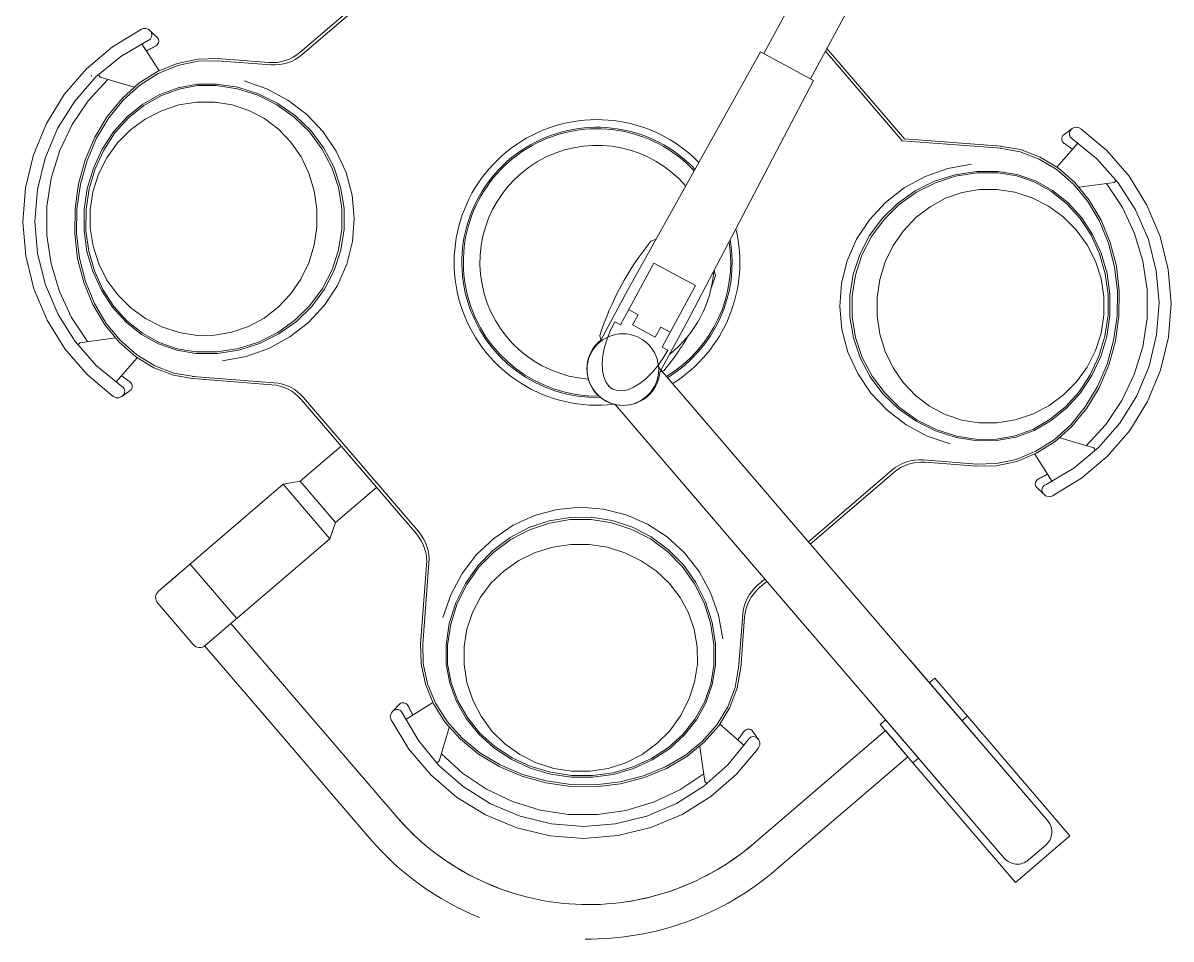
# Model space of a CAD drawing. Header units: millimetres. Extents: x 1448174 to 1599581, y -224422 to -106989.
# Drawn here: x 1488061 to 1488601, y -135346 to -134915 of the extents above; entities that cross this region are included whole.
import ezdxf

# ---------------------------------------------------------------- set-up
doc = ezdxf.new("R2010")
doc.units = ezdxf.units.MM
doc.header["$LTSCALE"] = 600
doc.header["$MEASUREMENT"] = 0
doc.layers.add('furniture', color=30, linetype='Continuous', lineweight=9)

msp = doc.modelspace()

# ---------------------------------------------------------------- linework, layer by layer
at = {"layer": 'furniture'}
for p, q in [((1488409.5625, -134929.5056), (1488544.2444, -134680.3825)), ((1488431.509, -134941.3704), (1488566.191, -134692.2475)), ((1488254.6569, -134874.72), (1488191.5137, -134928.878)), ((1488192.4449, -134929.9637), (1488255.5882, -134875.8058)), ((1488103.1195, -134926.2996), (1488116.7962, -134918.0123)), ((1488124.6675, -134922.4066), (1488120.7555, -134918.5723)), ((1488090.9203, -134936.6378), (1488103.1195, -134926.2996)), ((1488107.1024, -134930.8561), (1488120.1791, -134923.2062)), ((1488125.1, -134937.5555), (1488116.9583, -134924.835)), ((1488121.5785, -134926.9197), (1488121.9891, -134926.7069)), ((1488121.9891, -134926.7069), (1488122.4009, -134926.4962)), ((1488122.4009, -134926.4962), (1488122.8137, -134926.2875)), ((1488122.8137, -134926.2875), (1488123.2275, -134926.0808)), ((1488095.4169, -134940.4969), (1488107.1024, -134930.8561)), ((1488119.1375, -134928.2396), (1488119.5415, -134928.0145)), ((1488119.5415, -134928.0145), (1488119.9467, -134927.7915)), ((1488119.9467, -134927.7915), (1488120.3531, -134927.5705)), ((1488120.3531, -134927.5705), (1488120.7604, -134927.3515)), ((1488120.7604, -134927.3515), (1488121.169, -134927.1345)), ((1488121.169, -134927.1345), (1488121.5785, -134926.9197)), ((1488133.6491, -134934.0956), (1488143.2692, -134932.0578)), ((1488143.2692, -134932.0578), (1488152.9867, -134931.8694)), ((1488176.7998, -134933.693), (1488152.4824, -134931.8308)), ((1488408.0796, -134928.7039), (1488345.6693, -135040.6006)), ((1488408.0796, -134928.7039), (1488432.9919, -134942.1721)), ((1488438.517, -134928.4076), (1488474.6093, -134970.4863)), ((1488475.695, -134969.5551), (1488439.2456, -134927.06)), ((1488080.5033, -134948.7684), (1488090.9203, -134936.6378)), ((1488124.3633, -134937.9326), (1488133.6491, -134934.0956)), ((1488124.7048, -134938.8627), (1488133.8551, -134935.0761)), ((1488133.8551, -134935.0761), (1488143.3343, -134933.0647)), ((1488143.3343, -134933.0647), (1488152.9094, -134932.8779)), ((1488152.4052, -134932.8392), (1488177.731, -134934.7787)), ((1488085.423, -134951.8805), (1488095.4169, -134940.4969)), ((1488091.7801, -134951.6362), (1488100.9274, -134941.6228)), ((1488093.0863, -134939.6332), (1488093.4567, -134940.2118)), ((1488097.4113, -134940.5745), (1488096.6249, -134939.3459)), ((1488097.4113, -134940.5745), (1488113.3227, -134945.3188)), ((1488115.64, -134943.4746), (1488124.3633, -134937.9326)), ((1488116.1088, -134944.3311), (1488124.7048, -134938.8627)), ((1488165.0475, -134942.2981), (1488175.7433, -134946.0079)), ((1488373.5473, -135055.6722), (1488432.9919, -134942.1721)), ((1488107.6944, -134950.5849), (1488115.64, -134943.4746)), ((1488108.279, -134951.3469), (1488116.1088, -134944.3311)), ((1488125.5082, -134948.7156), (1488134.1136, -134945.5471)), ((1488125.8491, -134949.3442), (1488134.3279, -134946.2067)), ((1488134.1136, -134945.5471), (1488143.0417, -134943.8961)), ((1488134.3279, -134946.2067), (1488143.1242, -134944.5703)), ((1488143.0417, -134943.8961), (1488152.0728, -134943.803)), ((1488143.1242, -134944.5703), (1488152.0213, -134944.4753)), ((1488152.0213, -134944.4753), (1488161.9556, -134946.0124)), ((1488152.0728, -134943.803), (1488162.1746, -134945.3612)), ((1488161.9556, -134946.0124), (1488171.5271, -134949.0554)), ((1488162.1746, -134945.3612), (1488171.9082, -134948.4416)), ((1488175.7433, -134946.0079), (1488185.6826, -134951.3396)), ((1488072.1286, -134962.3885), (1488080.5033, -134948.7684)), ((1488077.3778, -134964.7145), (1488085.423, -134951.8805)), ((1488084.204, -134962.8846), (1488091.7801, -134951.6362)), ((1488100.7222, -134959.0884), (1488107.6944, -134950.5849)), ((1488101.408, -134959.7372), (1488108.279, -134951.3469)), ((1488110.0997, -134959.2568), (1488117.4372, -134953.3234)), ((1488117.4372, -134953.3234), (1488125.5082, -134948.7156)), ((1488117.8967, -134953.9055), (1488125.8491, -134949.3442)), ((1488126.1906, -134956.36), (1488134.3546, -134953.6694)), ((1488134.3546, -134953.6694), (1488142.8353, -134952.2962)), ((1488142.8353, -134952.2962), (1488151.4241, -134952.2741)), ((1488151.4241, -134952.2741), (1488159.5264, -134953.5744)), ((1488159.5264, -134953.5744), (1488167.3258, -134956.1944)), ((1488171.5271, -134949.0554), (1488180.5001, -134953.5294)), ((1488171.9082, -134948.4416), (1488181.0338, -134952.9678)), ((1488180.5001, -134953.5294), (1488188.6536, -134959.3241)), ((1488181.0338, -134952.9678), (1488189.3269, -134958.8286)), ((1488185.6826, -134951.3396), (1488194.6019, -134958.1518)), ((1488094.8949, -134968.7759), (1488100.7222, -134959.0884)), ((1488110.6661, -134959.7784), (1488117.8967, -134953.9055)), ((1488118.5444, -134960.3016), (1488126.1906, -134956.36)), ((1488167.3258, -134956.1944), (1488174.6301, -134960.0695)), ((1488189.3269, -134958.8286), (1488196.5831, -134965.8799)), ((1488194.6019, -134958.1518), (1488202.2647, -134966.2641)), ((1488066.0055, -134977.1577), (1488072.1286, -134962.3885)), ((1488078.3638, -134975.1235), (1488084.204, -134962.8846)), ((1488095.6651, -134969.2954), (1488101.408, -134959.7372)), ((1488103.6763, -134966.3702), (1488110.0997, -134959.2568)), ((1488104.3357, -134966.8181), (1488110.6661, -134959.7784)), ((1488111.6043, -134965.3972), (1488118.5444, -134960.3016)), ((1488174.6301, -134960.0695), (1488181.2594, -134965.1043)), ((1488188.6536, -134959.3241), (1488195.7867, -134966.297)), ((1488071.4878, -134978.6689), (1488077.3778, -134964.7145)), ((1488090.356, -134979.4087), (1488094.8949, -134968.7759)), ((1488091.1917, -134979.7862), (1488095.6651, -134969.2954)), ((1488098.325, -134974.4882), (1488103.6763, -134966.3702)), ((1488099.0611, -134974.8515), (1488104.3357, -134966.8181)), ((1488105.5413, -134971.5214), (1488111.6043, -134965.3972)), ((1488181.2594, -134965.1043), (1488187.0507, -134971.1749)), ((1488195.7867, -134966.297), (1488201.7242, -134974.2762)), ((1488196.5831, -134965.8799), (1488202.624, -134973.9477)), ((1488202.2647, -134966.2641), (1488208.4676, -134975.461)), ((1488521.267, -134973.0449), (1488475.695, -134969.5551)), ((1488550.1926, -134967.9659), (1488554.6428, -134964.7723)), ((1488554.5069, -134969.4397), (1488566.2663, -134978.9917)), ((1488558.6413, -134964.8216), (1488570.8965, -134975.0947)), ((1488074.3859, -134988.0877), (1488078.3638, -134975.1235)), ((1488094.1777, -134983.4107), (1488098.325, -134974.4882)), ((1488094.9725, -134983.6805), (1488099.0611, -134974.8515)), ((1488100.5044, -134978.5233), (1488105.5413, -134971.5214)), ((1488187.0507, -134971.1749), (1488191.8611, -134978.1319)), ((1488201.7242, -134974.2762), (1488206.3195, -134983.0653)), ((1488202.624, -134973.9477), (1488207.3005, -134982.8334)), ((1488521.1897, -134974.0535), (1488474.6093, -134970.4863)), ((1488520.6856, -134974.0149), (1488530.1204, -134975.6574)), ((1488520.7627, -134973.0064), (1488530.3381, -134974.6722)), ((1488530.3381, -134974.6722), (1488539.5359, -134978.151)), ((1488547.4585, -134982.8725), (1488557.4421, -134971.5399)), ((1488551.0563, -134971.8167), (1488551.4339, -134972.0839)), ((1488551.4339, -134972.0839), (1488551.8101, -134972.3529)), ((1488551.8101, -134972.3529), (1488552.1849, -134972.624)), ((1488552.1849, -134972.624), (1488552.5584, -134972.8969)), ((1488552.5584, -134972.8969), (1488552.9304, -134973.1716)), ((1488552.9304, -134973.1716), (1488553.3013, -134973.4482)), ((1488553.3013, -134973.4482), (1488553.6705, -134973.7267)), ((1488553.6705, -134973.7267), (1488554.0384, -134974.0069)), ((1488554.0384, -134974.0069), (1488554.4049, -134974.289)), ((1488554.4049, -134974.289), (1488554.77, -134974.5731)), ((1488570.8965, -134975.0947), (1488581.3793, -134987.1698)), ((1488062.2872, -134992.707), (1488066.0055, -134977.1577)), ((1488067.9046, -134993.385), (1488071.4878, -134978.6689)), ((1488087.2172, -134990.725), (1488090.356, -134979.4087)), ((1488088.0978, -134990.9511), (1488091.1917, -134979.7862)), ((1488096.618, -134986.2306), (1488100.5044, -134978.5233)), ((1488191.8611, -134978.1319), (1488195.5723, -134985.8037)), ((1488208.4676, -134975.461), (1488213.0464, -134985.4988)), ((1488530.1204, -134975.6574), (1488539.1832, -134979.0888)), ((1488539.1832, -134979.0888), (1488547.6502, -134984.2244)), ((1488539.5359, -134978.151), (1488548.1292, -134983.3573)), ((1488566.2663, -134978.9917), (1488576.3476, -134990.2993)), ((1488091.3365, -134992.9184), (1488094.1777, -134983.4107)), ((1488092.1704, -134993.0879), (1488094.9725, -134983.6805)), ((1488195.5723, -134985.8037), (1488198.0931, -134994.0016)), ((1488206.3195, -134983.0653), (1488209.4597, -134992.448)), ((1488207.3005, -134982.8334), (1488210.4977, -134992.3186)), ((1488213.0464, -134985.4988), (1488215.8794, -134996.1114)), ((1488485.4834, -134987.271), (1488496.1188, -134983.5149)), ((1488496.1188, -134983.5149), (1488507.2546, -134981.477)), ((1488499.5385, -134986.5041), (1488509.6275, -134984.9419)), ((1488499.8216, -134987.169), (1488509.7449, -134985.6188)), ((1488509.6275, -134984.9419), (1488519.8489, -134984.9399)), ((1488509.7449, -134985.6188), (1488519.7975, -134985.6122)), ((1488519.7975, -134985.6122), (1488528.5762, -134987.0609)), ((1488519.8489, -134984.9399), (1488528.7604, -134986.4071)), ((1488547.6502, -134984.2244), (1488555.3132, -134990.9381)), ((1488548.1292, -134983.3573), (1488555.9068, -134990.1629)), ((1488072.3569, -135001.4952), (1488074.3859, -134988.0877)), ((1488085.556, -135002.4462), (1488087.2172, -134990.725)), ((1488086.4597, -135002.5155), (1488088.0978, -134990.9511)), ((1488093.9775, -134994.4534), (1488096.618, -134986.2306)), ((1488475.6308, -134992.6457), (1488485.4834, -134987.271)), ((1488480.7412, -134994.1177), (1488489.83, -134989.588)), ((1488481.3313, -134994.7101), (1488490.2722, -134990.2244)), ((1488489.83, -134989.588), (1488499.5385, -134986.5041)), ((1488490.2722, -134990.2244), (1488499.8216, -134987.169)), ((1488528.5762, -134987.0609), (1488537.0207, -134990.0176)), ((1488528.7604, -134986.4071), (1488537.3331, -134989.3985)), ((1488537.0207, -134990.0176), (1488544.923, -134994.4096)), ((1488537.3331, -134989.3985), (1488545.3559, -134993.8402)), ((1488555.3132, -134990.9381), (1488561.9834, -134999.0643)), ((1488555.9068, -134990.1629), (1488562.677, -134998.4001)), ((1488574.3645, -134990.0723), (1488557.9163, -134992.3383)), ((1488570.7299, -134990.5731), (1488578.2458, -135001.8626)), ((1488574.3645, -134990.0723), (1488575.329, -134988.9777)), ((1488576.3476, -134990.2993), (1488584.4915, -135003.0719)), ((1488581.3793, -134987.1698), (1488589.8279, -135000.7452)), ((1488061.0665, -135008.6479), (1488062.2872, -134992.707)), ((1488066.7201, -135008.4845), (1488067.9046, -134993.385)), ((1488089.8715, -135002.7767), (1488091.3365, -134992.9184)), ((1488090.7238, -135002.8419), (1488092.1704, -134993.0879)), ((1488092.6479, -135002.9894), (1488093.9775, -134994.4534)), ((1488198.0931, -134994.0016), (1488199.361, -135002.5238)), ((1488209.4597, -134992.448), (1488211.0671, -135002.1931)), ((1488210.4977, -134992.3186), (1488212.1369, -135002.1692)), ((1488215.8794, -134996.1114), (1488216.8916, -135007.0172)), ((1488466.8222, -134999.4965), (1488475.6308, -134992.6457)), ((1488472.4958, -134999.9818), (1488480.7412, -134994.1177)), ((1488473.2195, -135000.5154), (1488481.3313, -134994.7101)), ((1488495.0777, -134997.582), (1488502.8869, -134994.8642)), ((1488502.8869, -134994.8642), (1488510.9942, -134993.4625)), ((1488510.9942, -134993.4625), (1488519.2001, -134993.4111)), ((1488519.2001, -134993.4111), (1488527.6854, -134994.7407)), ((1488527.6854, -134994.7407), (1488535.8582, -134997.3892)), ((1488544.923, -134994.4096), (1488552.0883, -135000.1287)), ((1488545.3559, -134993.8402), (1488552.6309, -134999.6231)), ((1488072.3207, -135015.0555), (1488072.3569, -135001.4952)), ((1488211.0671, -135002.1931), (1488211.1027, -135012.0607)), ((1488212.1369, -135002.1692), (1488212.1774, -135012.143)), ((1488459.2911, -135007.6417), (1488466.8222, -134999.4965)), ((1488465.2971, -135007.0358), (1488472.4958, -134999.9818)), ((1488466.1364, -135007.4974), (1488473.2195, -135000.5154)), ((1488481.1109, -135006.6667), (1488487.759, -135001.5487)), ((1488487.759, -135001.5487), (1488495.0777, -134997.582)), ((1488535.8582, -134997.3892), (1488543.5173, -135001.2915)), ((1488543.5173, -135001.2915), (1488550.474, -135006.3515)), ((1488552.0883, -135000.1287), (1488558.3402, -135007.034)), ((1488552.6309, -134999.6231), (1488558.9794, -135006.6047)), ((1488561.9834, -134999.0643), (1488567.4967, -135008.4029)), ((1488562.677, -134998.4001), (1488568.2731, -135007.8662)), ((1488578.2458, -135001.8626), (1488584.0206, -135014.1332)), ((1488589.8279, -135000.7452), (1488596.0311, -135015.4816)), ((1488085.413, -135014.2837), (1488085.556, -135002.4462)), ((1488086.3178, -135014.1945), (1488086.4597, -135002.5155)), ((1488089.8183, -135012.7434), (1488089.8715, -135002.7767)), ((1488090.6682, -135012.7027), (1488090.7238, -135002.8419)), ((1488092.6622, -135011.6281), (1488092.6479, -135002.9894)), ((1488199.361, -135002.5238), (1488199.3452, -135011.1603)), ((1488216.8916, -135007.0172), (1488216.0561, -135017.927)), ((1488453.2373, -135016.8653), (1488459.2911, -135007.6417)), ((1488459.3219, -135015.1058), (1488465.2971, -135007.0358)), ((1488460.2563, -135015.4843), (1488466.1364, -135007.4974)), ((1488475.2973, -135012.8101), (1488481.1109, -135006.6667)), ((1488550.474, -135006.3515), (1488556.5574, -135012.4444)), ((1488558.3402, -135007.034), (1488563.5249, -135014.9556)), ((1488558.9794, -135006.6047), (1488564.2447, -135014.6133)), ((1488584.4915, -135003.0719), (1488590.4889, -135016.9813)), ((1488062.3737, -135024.5821), (1488061.0665, -135008.6479)), ((1488067.9651, -135023.5792), (1488066.7201, -135008.4845)), ((1488091.1787, -135022.5727), (1488089.8183, -135012.7434)), ((1488092.0052, -135022.427), (1488090.6682, -135012.7027)), ((1488094.0198, -135020.1572), (1488092.6622, -135011.6281)), ((1488199.3452, -135011.1603), (1488198.0458, -135019.6985)), ((1488211.1027, -135012.0607), (1488209.5651, -135021.8078)), ((1488212.1774, -135012.143), (1488210.6187, -135021.9943)), ((1488470.4612, -135019.8273), (1488475.2973, -135012.8101)), ((1488556.5574, -135012.4444), (1488561.6172, -135019.4204)), ((1488567.4967, -135008.4029), (1488571.7172, -135018.7242)), ((1488568.2731, -135007.8662), (1488572.5575, -135018.3281)), ((1488074.2781, -135028.4743), (1488072.3207, -135015.0555)), ((1488086.7922, -135025.9461), (1488085.413, -135014.2837)), ((1488087.6755, -135025.7004), (1488086.3178, -135014.1945)), ((1488216.0561, -135017.927), (1488213.3952, -135028.5513)), ((1488356.482, -135017.7088), (1488359.0017, -135016.7487)), ((1488448.8213, -135026.9227), (1488453.2373, -135016.8653)), ((1488454.7178, -135023.9935), (1488459.3219, -135015.1058)), ((1488455.7241, -135024.2795), (1488460.2563, -135015.4843)), ((1488563.5249, -135014.9556), (1488567.5148, -135023.6983)), ((1488564.2447, -135014.6133), (1488568.2975, -135023.4513)), ((1488572.5575, -135018.3281), (1488575.4244, -135029.528)), ((1488584.0206, -135014.1332), (1488587.9294, -135027.1188)), ((1488590.4889, -135016.9813), (1488594.1854, -135031.6698)), ((1488596.0311, -135015.4816), (1488599.8337, -135031.0111)), ((1488071.6072, -135038.2814), (1488067.9651, -135023.5792)), ((1488093.919, -135032.0228), (1488091.1787, -135022.5727)), ((1488094.7019, -135031.7757), (1488092.0052, -135022.427)), ((1488096.6875, -135028.3664), (1488094.0198, -135020.1572)), ((1488198.0458, -135019.6985), (1488195.4949, -135027.9282)), ((1488209.5651, -135021.8078), (1488206.4924, -135031.1945)), ((1488210.6187, -135021.9943), (1488207.4986, -135031.4806)), ((1488451.5979, -135033.4798), (1488454.7178, -135023.9935)), ((1488466.7217, -135027.5459), (1488470.4612, -135019.8273)), ((1488561.6172, -135019.4204), (1488565.5291, -135027.1077)), ((1488567.5148, -135023.6983), (1488570.2113, -135033.047)), ((1488568.2975, -135023.4513), (1488571.0379, -135032.9013)), ((1488571.7172, -135018.7242), (1488574.5411, -135029.7737)), ((1488066.1765, -135040.1113), (1488062.3737, -135024.5821)), ((1488078.1867, -135041.4598), (1488074.2781, -135028.4743)), ((1488089.659, -135037.1461), (1488086.7922, -135025.9461)), ((1488090.4994, -135036.7498), (1488087.6755, -135025.7004)), ((1488100.5994, -135036.0536), (1488096.6875, -135028.3664)), ((1488195.4949, -135027.9282), (1488191.7553, -135035.6469)), ((1488213.3952, -135028.5513), (1488208.9792, -135038.6087)), ((1488342.1251, -135057.0809), (1488357.8382, -135028.0166)), ((1488357.8382, -135028.0166), (1488377.412, -135038.5988)), ((1488446.1603, -135037.5472), (1488448.8213, -135026.9227)), ((1488452.6514, -135033.6662), (1488455.7241, -135024.2795)), ((1488464.1708, -135035.7755), (1488466.7217, -135027.5459)), ((1488565.5291, -135027.1077), (1488568.1968, -135035.3169)), ((1488587.9294, -135027.1188), (1488589.8867, -135040.5374)), ((1488097.9717, -135040.8609), (1488093.919, -135032.0228)), ((1488098.6917, -135040.5185), (1488094.7019, -135031.7757)), ((1488206.4924, -135031.1945), (1488201.9602, -135039.9897)), ((1488207.4986, -135031.4806), (1488202.8945, -135040.3682)), ((1488386.7791, -135034.0882), (1488386.2027, -135031.4542)), ((1488450.0391, -135043.331), (1488451.5979, -135033.4798)), ((1488451.1139, -135043.4133), (1488452.6514, -135033.6662)), ((1488570.2113, -135033.047), (1488571.5483, -135042.7714)), ((1488571.0379, -135032.9013), (1488572.3981, -135042.7307)), ((1488574.5411, -135029.7737), (1488575.8987, -135041.2797)), ((1488575.4244, -135029.528), (1488576.8034, -135041.1904)), ((1488594.1854, -135031.6698), (1488595.4859, -135046.76)), ((1488599.8337, -135031.0111), (1488601.141, -135046.9452)), ((1488072.3795, -135054.8478), (1488066.1765, -135040.1113)), ((1488077.5532, -135052.2128), (1488071.6072, -135038.2814)), ((1488093.9433, -135047.6079), (1488089.659, -135037.1461)), ((1488094.7199, -135047.0711), (1488090.4994, -135036.7498)), ((1488105.6593, -135043.0296), (1488100.5994, -135036.0536)), ((1488191.7553, -135035.6469), (1488186.9191, -135042.6641)), ((1488201.9602, -135039.9897), (1488196.0802, -135047.9766)), ((1488208.9792, -135038.6087), (1488202.9255, -135047.8323)), ((1488361.6991, -135067.6631), (1488377.412, -135038.5988)), ((1488445.3248, -135048.4569), (1488446.1603, -135037.5472)), ((1488462.8714, -135044.3138), (1488464.1708, -135035.7755)), ((1488568.1968, -135035.3169), (1488569.5545, -135043.8459)), ((1488083.9616, -135053.7305), (1488078.1867, -135041.4598)), ((1488103.2371, -135048.8692), (1488097.9717, -135040.8609)), ((1488103.8763, -135048.4399), (1488098.6917, -135040.5185)), ((1488111.7425, -135049.1225), (1488105.6593, -135043.0296)), ((1488186.9191, -135042.6641), (1488181.1055, -135048.8074)), ((1488202.8945, -135040.3682), (1488196.9194, -135048.4384)), ((1488345.6693, -135040.6006), (1488332.8424, -135064.3267)), ((1488450.0798, -135053.3048), (1488450.0391, -135043.331)), ((1488451.1493, -135053.281), (1488451.1139, -135043.4133)), ((1488462.8555, -135052.9501), (1488462.8714, -135044.3138)), ((1488569.5545, -135043.8459), (1488569.5686, -135052.4847)), ((1488571.5483, -135042.7714), (1488571.4928, -135052.6321)), ((1488572.3981, -135042.7307), (1488572.3452, -135052.6974)), ((1488575.8987, -135041.2797), (1488575.7567, -135052.9586)), ((1488576.8034, -135041.1904), (1488576.6606, -135053.0278)), ((1488589.8867, -135040.5374), (1488589.8506, -135054.0977)), ((1488099.5394, -135057.074), (1488093.9433, -135047.6079)), ((1488100.2332, -135056.4097), (1488094.7199, -135047.0711)), ((1488109.5856, -135055.8509), (1488103.2371, -135048.8692)), ((1488110.1283, -135055.3453), (1488103.8763, -135048.4399)), ((1488118.6992, -135054.1825), (1488111.7425, -135049.1225)), ((1488181.1055, -135048.8074), (1488174.4574, -135053.9254)), ((1488196.0802, -135047.9766), (1488188.997, -135054.9587)), ((1488196.9194, -135048.4384), (1488189.7206, -135055.4923)), ((1488202.9255, -135047.8323), (1488195.3944, -135055.9775)), ((1488350.4203, -135052.3711), (1488345.9717, -135049.966)), ((1488446.3371, -135059.3626), (1488445.3248, -135048.4569)), ((1488595.4859, -135046.76), (1488594.3572, -135061.8637)), ((1488601.141, -135046.9452), (1488599.9202, -135062.8861)), ((1488080.8281, -135068.4232), (1488072.3795, -135054.8478)), ((1488085.6499, -135065.0154), (1488077.5532, -135052.2128)), ((1488091.4775, -135065.02), (1488083.9616, -135053.7305)), ((1488106.9035, -135064.5359), (1488100.2332, -135056.4097)), ((1488116.8608, -135061.6339), (1488109.5856, -135055.8509)), ((1488117.2935, -135061.0646), (1488110.1283, -135055.3453)), ((1488126.3584, -135058.0848), (1488118.6992, -135054.1825)), ((1488174.4574, -135053.9254), (1488167.1388, -135057.8921)), ((1488188.997, -135054.9587), (1488180.8853, -135060.764)), ((1488189.7206, -135055.4923), (1488181.4753, -135061.3562)), ((1488195.3944, -135055.9775), (1488186.5857, -135062.8283)), ((1488337.5004, -135059.6218), (1488339.4559, -135055.638)), ((1488339.4559, -135055.638), (1488342.1251, -135057.0809)), ((1488350.4203, -135052.3711), (1488347.8549, -135057.1163)), ((1488360.7205, -135079.3982), (1488373.5473, -135055.6722)), ((1488451.7187, -135063.1555), (1488450.0798, -135053.3048)), ((1488452.7569, -135063.0261), (1488451.1493, -135053.281)), ((1488464.1235, -135061.4725), (1488462.8555, -135052.9501)), ((1488569.5686, -135052.4847), (1488568.2391, -135061.0208)), ((1488571.4928, -135052.6321), (1488570.0462, -135062.3861)), ((1488572.3452, -135052.6974), (1488570.88, -135062.5559)), ((1488575.7567, -135052.9586), (1488574.1187, -135064.5229)), ((1488576.6606, -135053.0278), (1488574.9994, -135064.7491)), ((1488589.8506, -135054.0977), (1488587.8215, -135067.5055)), ((1488106.3098, -135065.3111), (1488099.5394, -135057.074)), ((1488124.8834, -135066.0757), (1488116.8608, -135061.6339)), ((1488125.1958, -135065.4564), (1488117.2935, -135061.0646)), ((1488134.5312, -135060.7334), (1488126.3584, -135058.0848)), ((1488143.0163, -135062.063), (1488134.5312, -135060.7334)), ((1488159.3296, -135060.6098), (1488151.2223, -135062.0115)), ((1488167.1388, -135057.8921), (1488159.3296, -135060.6098)), ((1488180.8853, -135060.764), (1488171.9444, -135065.2497)), ((1488181.4753, -135061.3562), (1488172.3865, -135065.8861)), ((1488335.8999, -135063.6731), (1488337.5004, -135059.6218)), ((1488347.8549, -135057.1163), (1488358.5317, -135062.8883)), ((1488361.097, -135058.1432), (1488358.5317, -135062.8883)), ((1488361.097, -135058.1432), (1488365.5457, -135060.5483)), ((1488449.1701, -135069.9753), (1488446.3371, -135059.3626)), ((1488466.6442, -135069.6703), (1488464.1235, -135061.4725)), ((1488568.2391, -135061.0208), (1488565.5987, -135069.2435)), ((1488095.6894, -135076.3601), (1488085.6499, -135065.0154)), ((1488086.9258, -135066.5616), (1488087.8428, -135065.5207)), ((1488087.8428, -135065.5207), (1488104.3931, -135063.2406)), ((1488114.0873, -135072.1166), (1488106.3098, -135065.3111)), ((1488114.5664, -135071.2496), (1488106.9035, -135064.5359)), ((1488133.456, -135069.0669), (1488124.8834, -135066.0757)), ((1488133.6402, -135068.4132), (1488125.1958, -135065.4564)), ((1488151.2223, -135062.0115), (1488143.0163, -135062.063)), ((1488171.9444, -135065.2497), (1488162.3948, -135068.3052)), ((1488172.3865, -135065.8861), (1488162.678, -135068.9699)), ((1488186.5857, -135062.8283), (1488176.733, -135068.2031)), ((1488332.8424, -135064.3267), (1488332.4497, -135062.1461)), ((1488334.6934, -135067.6925), (1488335.8999, -135063.6731)), ((1488454.9159, -135072.6405), (1488451.7187, -135063.1555)), ((1488455.897, -135072.4088), (1488452.7569, -135063.0261)), ((1488570.0462, -135062.3861), (1488567.244, -135071.7936)), ((1488570.88, -135062.5559), (1488568.0388, -135072.0633)), ((1488574.1187, -135064.5229), (1488571.025, -135075.6879)), ((1488574.9994, -135064.7491), (1488571.8606, -135076.0654)), ((1488594.3572, -135061.8637), (1488590.8285, -135076.5931)), ((1488599.9202, -135062.8861), (1488596.2019, -135078.4354)), ((1488091.3108, -135080.4983), (1488080.8281, -135068.4232)), ((1488122.6807, -135077.323), (1488114.0873, -135072.1166)), ((1488123.0334, -135076.3853), (1488114.5664, -135071.2496)), ((1488142.3676, -135070.5341), (1488133.456, -135069.0669)), ((1488142.4191, -135069.8618), (1488133.6402, -135068.4132)), ((1488152.5889, -135070.5322), (1488142.3676, -135070.5341)), ((1488152.4717, -135069.8552), (1488142.4191, -135069.8618)), ((1488162.3948, -135068.3052), (1488152.4717, -135069.8552)), ((1488162.678, -135068.9699), (1488152.5889, -135070.5322)), ((1488166.0978, -135071.9592), (1488154.962, -135073.997)), ((1488176.733, -135068.2031), (1488166.0978, -135071.9592)), ((1488333.572, -135075.2423), (1488333.911, -135071.5807)), ((1488333.911, -135071.5807), (1488334.6934, -135067.6925)), ((1488364.3683, -135069.1061), (1488361.6991, -135067.6631)), ((1488364.3683, -135069.1061), (1488362.106, -135072.9242)), ((1488453.7488, -135080.0129), (1488449.1701, -135069.9753)), ((1488460.4924, -135081.1978), (1488455.897, -135072.4088)), ((1488470.3554, -135077.3423), (1488466.6442, -135069.6703)), ((1488565.5987, -135069.2435), (1488561.712, -135076.9508)), ((1488567.244, -135071.7936), (1488563.1555, -135080.6226)), ((1488568.0388, -135072.0633), (1488563.8915, -135080.9861)), ((1488587.8215, -135067.5055), (1488583.8437, -135080.4696)), ((1488107.4135, -135085.9553), (1488095.6894, -135076.3601)), ((1488104.7652, -135084.0531), (1488114.817, -135072.6434)), ((1488131.8783, -135080.8019), (1488122.6807, -135077.323)), ((1488132.0961, -135079.8166), (1488123.0334, -135076.3853)), ((1488333.6845, -135078.587), (1488333.572, -135075.2423)), ((1488359.593, -135076.482), (1488356.8904, -135079.6926)), ((1488362.106, -135072.9242), (1488359.593, -135076.482)), ((1488543.1464, -135290.4798), (1488360.0869, -135077.0575)), ((1488459.5925, -135081.5265), (1488454.9159, -135072.6405)), ((1488475.1659, -135084.2991), (1488470.3554, -135077.3423)), ((1488561.712, -135076.9508), (1488556.6753, -135083.9527)), ((1488571.025, -135075.6879), (1488566.5515, -135086.1787)), ((1488571.8606, -135076.0654), (1488567.3217, -135086.6984)), ((1488590.8285, -135076.5931), (1488584.9901, -135090.569)), ((1488103.5661, -135090.7714), (1488091.3108, -135080.4983)), ((1488107.8025, -135081.304), (1488107.4374, -135081.0199)), ((1488108.169, -135081.5861), (1488107.8025, -135081.304)), ((1488108.537, -135081.8664), (1488108.169, -135081.5861)), ((1488108.9063, -135082.1448), (1488108.537, -135081.8664)), ((1488109.277, -135082.4214), (1488108.9063, -135082.1448)), ((1488109.649, -135082.6962), (1488109.277, -135082.4214)), ((1488110.0225, -135082.969), (1488109.649, -135082.6962)), ((1488110.3974, -135083.24), (1488110.0225, -135082.969)), ((1488110.7736, -135083.5091), (1488110.3974, -135083.24)), ((1488141.4537, -135082.4677), (1488131.8783, -135080.8019)), ((1488141.5311, -135081.4592), (1488132.0961, -135079.8166)), ((1488178.167, -135085.2792), (1488140.9495, -135082.4291)), ((1488141.0267, -135081.4207), (1488179.2527, -135084.3479)), ((1488334.2457, -135081.5324), (1488333.6845, -135078.587)), ((1488335.242, -135084.0061), (1488334.2457, -135081.5324)), ((1488354.0656, -135082.4767), (1488351.1877, -135084.7657)), ((1488356.8904, -135079.6926), (1488354.0656, -135082.4767)), ((1488360.7205, -135079.3982), (1488362.7599, -135078.5325)), ((1488459.9519, -135089.21), (1488453.7488, -135080.0129)), ((1488465.6333, -135089.5943), (1488459.5925, -135081.5265)), ((1488466.4297, -135089.1771), (1488460.4924, -135081.1978)), ((1488563.1555, -135080.6226), (1488557.881, -135088.656)), ((1488563.8915, -135080.9861), (1488558.5402, -135089.104)), ((1488583.8437, -135080.4696), (1488578.0034, -135092.7086)), ((1488596.2019, -135078.4354), (1488590.0789, -135093.2047)), ((1488108.1354, -135086.4503), (1488107.4135, -135085.9553)), ((1488107.5646, -135090.8209), (1488112.0148, -135087.6272)), ((1488111.1511, -135083.7763), (1488110.7736, -135083.5091)), ((1488111.3119, -135083.8782), (1488111.1511, -135083.7763)), ((1488336.6489, -135085.9471), (1488335.242, -135084.0061)), ((1488338.4315, -135087.3075), (1488336.6489, -135085.9471)), ((1488340.546, -135088.0539), (1488338.4315, -135087.3075)), ((1488342.9403, -135088.1679), (1488340.546, -135088.0539)), ((1488345.5556, -135087.6469), (1488342.9403, -135088.1679)), ((1488348.3276, -135086.5034), (1488345.5556, -135087.6469)), ((1488351.1877, -135084.7657), (1488348.3276, -135086.5034)), ((1488480.9571, -135090.3697), (1488475.1659, -135084.2991)), ((1488556.6753, -135083.9527), (1488550.6123, -135090.0769)), ((1488557.881, -135088.656), (1488551.5505, -135095.6957)), ((1488566.5515, -135086.1787), (1488560.8086, -135095.7368)), ((1488567.3217, -135086.6984), (1488561.4944, -135096.3856)), ((1488246.1337, -135155.4186), (1488191.9765, -135092.2788)), ((1488193.0621, -135091.3477), (1488247.2193, -135154.4875)), ((1488467.6147, -135097.3222), (1488459.9519, -135089.21)), ((1488472.8896, -135096.6455), (1488465.6333, -135089.5943)), ((1488473.563, -135096.1499), (1488466.4297, -135089.1771)), ((1488487.5866, -135095.4046), (1488480.9571, -135090.3697)), ((1488550.6123, -135090.0769), (1488543.6721, -135095.1726)), ((1488558.5402, -135089.104), (1488552.1168, -135096.2172)), ((1488578.0034, -135092.7086), (1488570.4274, -135103.9567)), ((1488584.9901, -135090.569), (1488576.9921, -135103.4326)), ((1488590.0789, -135093.2047), (1488581.7043, -135106.8245)), ((1488522.6742, -135308.0394), (1488339.6148, -135094.6172)), ((1488476.534, -135104.1344), (1488467.6147, -135097.3222)), ((1488481.1826, -135102.5063), (1488472.8896, -135096.6455)), ((1488481.7165, -135101.9446), (1488473.563, -135096.1499)), ((1488494.8907, -135099.2797), (1488487.5866, -135095.4046)), ((1488502.6901, -135101.8996), (1488494.8907, -135099.2797)), ((1488536.026, -135099.1141), (1488527.8619, -135101.8047)), ((1488543.6721, -135095.1726), (1488536.026, -135099.1141)), ((1488551.5505, -135095.6957), (1488544.32, -135101.5686)), ((1488552.1168, -135096.2172), (1488544.7793, -135102.1508)), ((1488560.8086, -135095.7368), (1488553.9376, -135104.1272)), ((1488561.4944, -135096.3856), (1488554.522, -135104.8892)), ((1488486.4732, -135109.4662), (1488476.534, -135104.1344)), ((1488490.3084, -135107.0325), (1488481.1826, -135102.5063)), ((1488490.6894, -135106.4185), (1488481.7165, -135101.9446)), ((1488510.7924, -135103.1999), (1488502.6901, -135101.8996)), ((1488519.3813, -135103.1779), (1488510.7924, -135103.1999)), ((1488527.8619, -135101.8047), (1488519.3813, -135103.1779)), ((1488544.32, -135101.5686), (1488536.3674, -135106.1297)), ((1488544.7793, -135102.1508), (1488536.7085, -135106.7586)), ((1488553.9376, -135104.1272), (1488546.1078, -135111.1429)), ((1488554.522, -135104.8892), (1488546.5765, -135111.9995)), ((1488570.4274, -135103.9567), (1488561.2803, -135113.9702)), ((1488576.9921, -135103.4326), (1488567.0405, -135114.8531)), ((1488497.169, -135113.1759), (1488486.4732, -135109.4662)), ((1488500.042, -135110.1128), (1488490.3084, -135107.0325)), ((1488500.261, -135109.4616), (1488490.6894, -135106.4185)), ((1488510.1438, -135111.671), (1488500.042, -135110.1128)), ((1488510.1952, -135110.9987), (1488500.261, -135109.4616)), ((1488527.8886, -135109.2673), (1488519.0924, -135110.9038)), ((1488528.103, -135109.9269), (1488519.1749, -135111.578)), ((1488536.3674, -135106.1297), (1488527.8886, -135109.2673)), ((1488536.7085, -135106.7586), (1488528.103, -135109.9269)), ((1488564.7961, -135115.0187), (1488548.7862, -135110.245)), ((1488581.7043, -135106.8245), (1488571.2872, -135118.9553)), ((1488210.7143, -135114.1245), (1488191.4345, -135130.6614)), ((1488519.1749, -135111.578), (1488510.1438, -135111.671)), ((1488519.0924, -135110.9038), (1488510.1952, -135110.9987)), ((1488546.1078, -135111.1429), (1488537.5119, -135116.6115)), ((1488546.5765, -135111.9995), (1488537.8534, -135117.5415)), ((1488567.0405, -135114.8531), (1488555.3906, -135124.5368)), ((1488565.544, -135116.1869), (1488564.7961, -135115.0187)), ((1488509.8113, -135122.6348), (1488484.4832, -135120.6952)), ((1488528.3615, -135120.398), (1488518.8821, -135122.4094)), ((1488537.5119, -135116.6115), (1488528.3615, -135120.398)), ((1488537.8534, -135117.5415), (1488528.5675, -135121.3785)), ((1488545.2492, -135130.7581), (1488537.052, -135117.951)), ((1488571.2872, -135118.9553), (1488559.0879, -135129.2935)), ((1488430.522, -135159.1752), (1488469.7686, -135125.5107)), ((1488470.6999, -135126.5964), (1488431.4533, -135160.2609)), ((1488509.734, -135123.6434), (1488485.4145, -135121.781)), ((1488518.9472, -135123.4164), (1488509.2298, -135123.6047)), ((1488518.8821, -135122.4094), (1488509.3072, -135122.5962)), ((1488528.5675, -135121.3785), (1488518.9472, -135123.4164)), ((1488555.3906, -135124.5368), (1488542.3422, -135132.2349)), ((1488191.4345, -135130.6614), (1488183.4818, -135132.1526)), ((1488191.4345, -135130.6614), (1488208.1163, -135150.1099)), ((1488538.8056, -135129.5884), (1488538.9799, -135129.5122)), ((1488539.3939, -135129.3055), (1488538.9799, -135129.5122)), ((1488539.8065, -135129.0969), (1488539.3939, -135129.3055)), ((1488540.2183, -135128.8861), (1488539.8065, -135129.0969)), ((1488540.6289, -135128.6734), (1488540.2183, -135128.8861)), ((1488541.0386, -135128.4584), (1488540.6289, -135128.6734)), ((1488541.4471, -135128.2415), (1488541.0386, -135128.4584)), ((1488541.8544, -135128.0226), (1488541.4471, -135128.2415)), ((1488542.2608, -135127.8016), (1488541.8544, -135128.0226)), ((1488542.6659, -135127.5785), (1488542.2608, -135127.8016)), ((1488543.0701, -135127.3534), (1488542.6659, -135127.5785)), ((1488559.0879, -135129.2935), (1488545.4114, -135137.5806)), ((1488124.8802, -135182.4172), (1488183.4818, -135132.1526)), ((1488205.4313, -135157.7429), (1488183.4818, -135132.1526)), ((1488227.396, -135133.573), (1488208.1163, -135150.1099)), ((1488541.4521, -135137.0207), (1488537.5399, -135133.1866)), ((1488541.5534, -135132.6142), (1488542.3422, -135132.2349)), ((1488291.7291, -135151.3652), (1488301.7669, -135146.7865)), ((1488301.7669, -135146.7865), (1488312.3795, -135143.9535)), ((1488308.5865, -135149.3352), (1488318.4373, -135147.6961)), ((1488312.3795, -135143.9535), (1488323.2852, -135142.9413)), ((1488318.4373, -135147.6961), (1488328.411, -135147.6554)), ((1488323.2852, -135142.9413), (1488334.1949, -135143.7768)), ((1488328.411, -135147.6554), (1488338.2624, -135149.2143)), ((1488334.1949, -135143.7768), (1488344.8194, -135146.4377)), ((1488344.8194, -135146.4377), (1488354.8768, -135150.8537)), ((1488208.1163, -135150.1099), (1488205.4313, -135157.7429)), ((1488282.5321, -135157.5682), (1488291.7291, -135151.3652)), ((1488290.2156, -135157.209), (1488299.1015, -135152.5323)), ((1488290.5443, -135158.1087), (1488299.3333, -135153.5134)), ((1488299.1015, -135152.5323), (1488308.5865, -135149.3352)), ((1488299.3333, -135153.5134), (1488308.716, -135150.3733)), ((1488308.716, -135150.3733), (1488318.4612, -135148.7656)), ((1488318.4612, -135148.7656), (1488328.3288, -135148.7302)), ((1488328.3288, -135148.7302), (1488338.0759, -135150.2679)), ((1488338.0759, -135150.2679), (1488347.4626, -135153.3406)), ((1488338.2624, -135149.2143), (1488347.7485, -135152.3342)), ((1488347.4626, -135153.3406), (1488356.2576, -135157.8727)), ((1488347.7485, -135152.3342), (1488356.6362, -135156.9384)), ((1488354.8768, -135150.8537), (1488364.1004, -135156.9076)), ((1488205.4313, -135157.7429), (1488146.8298, -135208.0073)), ((1488205.4313, -135157.7429), (1488146.8298, -135208.0073)), ((1488274.42, -135165.2309), (1488282.5321, -135157.5682)), ((1488282.1478, -135163.2497), (1488290.2156, -135157.209)), ((1488282.5649, -135164.0461), (1488290.5443, -135158.1087)), ((1488356.2576, -135157.8727), (1488364.2446, -135163.7527)), ((1488356.6362, -135156.9384), (1488364.7063, -135162.9135)), ((1488364.1004, -135156.9076), (1488372.2457, -135164.4386)), ((1488275.0966, -135170.5059), (1488282.1478, -135163.2497)), ((1488275.5923, -135171.1794), (1488282.5649, -135164.0461)), ((1488294.3998, -135167.9718), (1488302.0717, -135164.2606)), ((1488302.0717, -135164.2606), (1488310.2697, -135161.7399)), ((1488310.2697, -135161.7399), (1488318.7918, -135160.4719)), ((1488318.7918, -135160.4719), (1488327.4284, -135160.4878)), ((1488327.4284, -135160.4878), (1488335.9665, -135161.7871)), ((1488335.9665, -135161.7871), (1488344.1963, -135164.338)), ((1488344.1963, -135164.338), (1488351.9148, -135168.0777)), ((1488364.2446, -135163.7527), (1488371.2266, -135170.8359)), ((1488364.7063, -135162.9135), (1488371.7602, -135170.1123)), ((1488372.2457, -135164.4386), (1488379.0964, -135173.2472)), ((1488161.6721, -135195.2766), (1488139.7226, -135169.6864)), ((1488252.0347, -135169.2018), (1488249.1073, -135207.4278)), ((1488267.6076, -135174.1503), (1488274.42, -135165.2309)), ((1488287.4429, -135172.7822), (1488294.3998, -135167.9718)), ((1488351.9148, -135168.0777), (1488358.9321, -135172.9138)), ((1488134.0927, -135174.5153), (1488124.8802, -135182.4172)), ((1488248.0988, -135207.3505), (1488250.949, -135170.133)), ((1488262.2759, -135184.0897), (1488267.6076, -135174.1503)), ((1488269.2357, -135178.7991), (1488275.0966, -135170.5059)), ((1488269.7975, -135179.3328), (1488275.5923, -135171.1794)), ((1488281.3723, -135178.5735), (1488287.4429, -135172.7822)), ((1488358.9321, -135172.9138), (1488365.0754, -135178.7274)), ((1488371.2266, -135170.8359), (1488377.0322, -135178.9477)), ((1488371.7602, -135170.1123), (1488377.6243, -135178.3576)), ((1488379.0964, -135173.2472), (1488384.4711, -135183.0998)), ((1488264.7096, -135187.9247), (1488269.2357, -135178.7991)), ((1488265.3234, -135188.3059), (1488269.7975, -135179.3328)), ((1488276.3375, -135185.2029), (1488281.3723, -135178.5735)), ((1488365.0754, -135178.7274), (1488370.1934, -135185.3755)), ((1488377.0322, -135178.9477), (1488381.5178, -135187.8885)), ((1488377.6243, -135178.3576), (1488382.154, -135187.4464)), ((1488406.6275, -135179.6712), (1488410.0503, -135176.7353)), ((1488410.9815, -135177.821), (1488407.5587, -135180.7569)), ((1488258.5663, -135194.7853), (1488262.2759, -135184.0897)), ((1488272.4624, -135192.5071), (1488276.3375, -135185.2029)), ((1488370.1934, -135185.3755), (1488374.1601, -135192.6942)), ((1488384.4711, -135183.0998), (1488388.2273, -135193.7351)), ((1488124.4434, -135188.1219), (1488141.125, -135207.5704)), ((1488261.6292, -135197.6583), (1488264.7096, -135187.9247)), ((1488262.2805, -135197.8772), (1488265.3234, -135188.3059)), ((1488381.5178, -135187.8885), (1488384.5732, -135197.438)), ((1488382.154, -135187.4464), (1488385.238, -135197.1549)), ((1488269.8425, -135200.3064), (1488272.4624, -135192.5071)), ((1488374.1601, -135192.6942), (1488376.8779, -135200.5033)), ((1488388.2273, -135193.7351), (1488390.2651, -135204.871)), ((1488397.6887, -135218.8062), (1488399.6282, -135193.4805)), ((1488400.5595, -135194.5662), (1488398.6971, -135218.8834)), ((1488187.8665, -135231.5119), (1488158.8572, -135197.691)), ((1488260.071, -135207.7601), (1488261.6292, -135197.6583)), ((1488260.7433, -135207.8117), (1488262.2805, -135197.8772)), ((1488268.5421, -135208.4089), (1488269.8425, -135200.3064)), ((1488376.8779, -135200.5033), (1488378.2796, -135208.6106)), ((1488384.5732, -135197.438), (1488386.1233, -135207.3613)), ((1488385.238, -135197.1549), (1488386.8003, -135207.2441)), ((1488248.3257, -135216.5637), (1488248.1374, -135206.8464)), ((1488249.3327, -135216.4984), (1488249.146, -135206.9235)), ((1488386.1233, -135207.3613), (1488386.1299, -135217.4137)), ((1488386.8003, -135207.2441), (1488386.8022, -135217.4654)), ((1488175.5832, -135242.0477), (1488146.5739, -135208.2269)), ((1488260.1641, -135216.7912), (1488260.071, -135207.7601)), ((1488260.8383, -135216.7088), (1488260.7433, -135207.8117)), ((1488268.5643, -135216.9975), (1488268.5421, -135208.4089)), ((1488378.2796, -135208.6106), (1488378.3311, -135216.8165)), ((1488236.5587, -135288.2804), (1488176.4528, -135218.205)), ((1488250.3636, -135226.1838), (1488248.3257, -135216.5637)), ((1488251.3441, -135225.9779), (1488249.3327, -135216.4984)), ((1488261.8151, -135225.7195), (1488260.1641, -135216.7912)), ((1488262.4748, -135225.505), (1488260.8383, -135216.7088)), ((1488269.9375, -135225.4785), (1488268.5643, -135216.9975)), ((1488378.3311, -135216.8165), (1488377.0015, -135225.3019)), ((1488386.1299, -135217.4137), (1488384.6813, -135226.1928)), ((1488386.8022, -135217.4654), (1488385.3351, -135226.3769)), ((1488397.7273, -135218.302), (1488396.0847, -135227.737)), ((1488398.7358, -135218.3792), (1488397.0699, -135227.9546)), ((1488543.1464, -135290.4798), (1488478.374, -135214.9641)), ((1488489.9535, -135223.2857), (1488487.3945, -135225.4807)), ((1488505.3182, -135241.1989), (1488489.9535, -135223.2857)), ((1488224.2754, -135298.8162), (1488164.1694, -135228.7408)), ((1488254.2007, -135235.4697), (1488250.3636, -135226.1838)), ((1488255.1307, -135235.1283), (1488251.3441, -135225.9779)), ((1488264.9837, -135234.3249), (1488261.8151, -135225.7195)), ((1488265.6123, -135233.9838), (1488262.4748, -135225.505)), ((1488272.628, -135233.6424), (1488269.9375, -135225.4785)), ((1488377.0015, -135225.3019), (1488374.3529, -135233.4746)), ((1488384.6813, -135226.1928), (1488381.7245, -135234.6372)), ((1488385.3351, -135226.3769), (1488382.3437, -135234.9496)), ((1488396.0847, -135227.737), (1488392.6534, -135236.7994)), ((1488397.0699, -135227.9546), (1488393.5911, -135237.1523)), ((1488269.5913, -135242.3957), (1488264.9837, -135234.3249)), ((1488270.1737, -135241.9363), (1488265.6123, -135233.9838)), ((1488276.5696, -135241.2885), (1488272.628, -135233.6424)), ((1488374.3529, -135233.4746), (1488370.4506, -135241.1337)), ((1488381.7245, -135234.6372), (1488377.3325, -135242.5394)), ((1488522.6742, -135308.0394), (1488457.9019, -135232.5238)), ((1488238.6745, -135235.1652), (1488234.8404, -135239.0775)), ((1488247.1241, -135252.7307), (1488239.4743, -135239.6538)), ((1488253.8236, -135234.733), (1488241.1029, -135242.8748)), ((1488242.5556, -135237.0192), (1488242.3489, -135236.6053)), ((1488242.7641, -135237.432), (1488242.5556, -135237.0192)), ((1488242.9749, -135237.8438), (1488242.7641, -135237.432)), ((1488243.1878, -135238.2544), (1488242.9749, -135237.8438)), ((1488243.4026, -135238.664), (1488243.1878, -135238.2544)), ((1488243.6195, -135239.0726), (1488243.4026, -135238.664)), ((1488243.8385, -135239.4801), (1488243.6195, -135239.0726)), ((1488244.0596, -135239.8863), (1488243.8385, -135239.4801)), ((1488244.2826, -135240.2914), (1488244.0596, -135239.8863)), ((1488259.7427, -135244.1929), (1488254.2007, -135235.4697)), ((1488260.5992, -135243.7241), (1488255.1307, -135235.1283)), ((1488382.3437, -135234.9496), (1488377.902, -135242.9722)), ((1488392.6534, -135236.7994), (1488387.5177, -135245.2665)), ((1488393.5911, -135237.1523), (1488388.3848, -135245.7456)), ((1488242.5677, -135256.7134), (1488234.2804, -135243.0367)), ((1488244.5076, -135240.6956), (1488244.2826, -135240.2914)), ((1488266.8529, -135252.1384), (1488259.7427, -135244.1929)), ((1488267.615, -135251.554), (1488260.5992, -135243.7241)), ((1488275.5249, -135249.7332), (1488269.5913, -135242.3957)), ((1488276.0465, -135249.1668), (1488270.1737, -135241.9363)), ((1488281.6653, -135248.2286), (1488276.5696, -135241.2885)), ((1488370.4506, -135241.1337), (1488365.3906, -135248.0904)), ((1488377.3325, -135242.5394), (1488371.6135, -135249.7047)), ((1488377.902, -135242.9722), (1488372.1189, -135250.2474)), ((1488387.5177, -135245.2665), (1488380.804, -135252.9295)), ((1488400.3213, -135255.0677), (1488388.9115, -135245.0161)), ((1488466.9224, -135243.0403), (1488464.3633, -135245.2353)), ((1488464.3633, -135245.2353), (1488479.728, -135263.1485)), ((1488505.3182, -135241.1989), (1488502.7591, -135243.3938)), ((1488502.7591, -135243.3938), (1488505.3182, -135241.1989)), ((1488553.6072, -135297.4973), (1488505.3182, -135241.1989)), ((1488256.8425, -135262.4217), (1488261.5867, -135246.5101)), ((1488282.6381, -135256.1566), (1488275.5249, -135249.7332)), ((1488283.0863, -135255.4973), (1488276.0465, -135249.1668)), ((1488287.7894, -135254.2916), (1488281.6653, -135248.2286)), ((1488365.3906, -135248.0904), (1488359.2977, -135254.1738)), ((1488371.6135, -135249.7047), (1488364.7082, -135255.9566)), ((1488372.1189, -135250.2474), (1488365.1374, -135256.5958)), ((1488388.3848, -135245.7456), (1488381.5792, -135253.5232)), ((1488398.6895, -135250.556), (1488398.4129, -135250.9267)), ((1488398.9643, -135250.1838), (1488398.6895, -135250.556)), ((1488399.2372, -135249.8104), (1488398.9643, -135250.1838)), ((1488399.5082, -135249.4356), (1488399.2372, -135249.8104)), ((1488399.7772, -135249.0594), (1488399.5082, -135249.4356)), ((1488400.0443, -135248.6818), (1488399.7772, -135249.0594)), ((1488400.1463, -135248.521), (1488400.0443, -135248.6818)), ((1488407.0889, -135252.2685), (1488403.8952, -135247.8181)), ((1488404.8495, -135301.1682), (1488466.7777, -135248.0501)), ((1488477.3135, -135260.3335), (1488466.7777, -135248.0501)), ((1488256.765, -135264.4161), (1488247.1241, -135252.7307)), ((1488275.3564, -135259.1107), (1488266.8529, -135252.1384)), ((1488276.0052, -135258.4249), (1488267.615, -135251.554)), ((1488290.7561, -135261.5079), (1488282.6381, -135256.1566)), ((1488291.1195, -135260.7718), (1488283.0863, -135255.4973)), ((1488294.7915, -135259.3285), (1488287.7894, -135254.2916)), ((1488359.2977, -135254.1738), (1488352.3217, -135259.2336)), ((1488364.7082, -135255.9566), (1488356.7866, -135261.1413)), ((1488380.804, -135252.9295), (1488372.6779, -135259.5997)), ((1488381.5792, -135253.5232), (1488373.3419, -135260.2936)), ((1488381.7888, -135271.9902), (1488379.5087, -135255.44)), ((1488402.2234, -135252.4196), (1488392.6281, -135264.1436)), ((1488397.5719, -135252.0304), (1488397.2881, -135252.3956)), ((1488397.8542, -135251.664), (1488397.5719, -135252.0304)), ((1488398.1344, -135251.296), (1488397.8542, -135251.664)), ((1488398.4129, -135250.9267), (1488398.1344, -135251.296)), ((1488402.7183, -135251.6977), (1488402.2234, -135252.4196)), ((1488252.9058, -135268.9126), (1488242.5677, -135256.7134)), ((1488267.9042, -135268.053), (1488257.8908, -135258.9057)), ((1488285.0439, -135264.9381), (1488275.3564, -135259.1107)), ((1488285.5635, -135264.1679), (1488276.0052, -135258.4249)), ((1488299.6787, -135265.6551), (1488290.7561, -135261.5079)), ((1488299.9485, -135264.8605), (1488291.1195, -135260.7718)), ((1488302.4987, -135263.2151), (1488294.7915, -135259.3285)), ((1488352.3217, -135259.2336), (1488344.6344, -135263.1455)), ((1488356.7866, -135261.1413), (1488348.0438, -135265.1312)), ((1488365.1374, -135256.5958), (1488357.1289, -135261.8612)), ((1488372.6779, -135259.5997), (1488363.3391, -135265.113)), ((1488373.3419, -135260.2936), (1488363.8759, -135265.8896)), ((1488407.0395, -135256.2669), (1488396.7663, -135268.5221)), ((1488415.3853, -135313.4515), (1488477.3135, -135260.3335)), ((1488482.287, -135260.9534), (1488479.728, -135263.1485)), ((1488479.728, -135263.1485), (1488482.287, -135260.9534)), ((1488256.8425, -135262.4217), (1488255.6138, -135263.2081)), ((1488268.1484, -135274.41), (1488256.765, -135264.4161)), ((1488295.6768, -135269.477), (1488285.0439, -135264.9381)), ((1488296.0542, -135268.6414), (1488285.5635, -135264.1679)), ((1488309.1862, -135268.4964), (1488299.6787, -135265.6551)), ((1488309.3559, -135267.6626), (1488299.9485, -135264.8605)), ((1488310.7215, -135265.8556), (1488302.4987, -135263.2151)), ((1488319.2574, -135267.185), (1488310.7215, -135265.8556)), ((1488336.4253, -135265.8131), (1488327.8963, -135267.1708)), ((1488344.6344, -135263.1455), (1488336.4253, -135265.8131)), ((1488348.0438, -135265.1312), (1488338.6951, -135267.8278)), ((1488348.2908, -135265.914), (1488338.8408, -135268.6542)), ((1488357.1289, -135261.8612), (1488348.2908, -135265.914)), ((1488363.3391, -135265.113), (1488353.018, -135269.3337)), ((1488363.8759, -135265.8896), (1488353.4141, -135270.174)), ((1488392.6281, -135264.1436), (1488381.2835, -135274.183)), ((1488479.728, -135263.1485), (1488528.017, -135319.4469)), ((1488265.0364, -135279.3297), (1488252.9058, -135268.9126)), ((1488279.1525, -135275.6289), (1488267.9042, -135268.053)), ((1488306.9931, -135272.6158), (1488295.6768, -135269.477)), ((1488307.2192, -135271.7352), (1488296.0542, -135268.6414)), ((1488318.7835, -135273.3732), (1488307.2192, -135271.7352)), ((1488319.0449, -135269.9615), (1488309.1862, -135268.4964)), ((1488319.1102, -135269.1091), (1488309.3559, -135267.6626)), ((1488329.0114, -135270.0147), (1488319.0449, -135269.9615)), ((1488328.9707, -135269.1647), (1488319.1102, -135269.1091)), ((1488327.8963, -135267.1708), (1488319.2574, -135267.185)), ((1488338.6951, -135267.8278), (1488328.9707, -135269.1647)), ((1488338.8408, -135268.6542), (1488329.0114, -135270.0147)), ((1488341.9684, -135272.1575), (1488330.4625, -135273.5151)), ((1488353.018, -135269.3337), (1488341.9684, -135272.1575)), ((1488353.4141, -135270.174), (1488342.2142, -135273.0409)), ((1488381.2881, -135268.3555), (1488369.9986, -135275.8714)), ((1488382.8297, -135272.9072), (1488381.7888, -135271.9902)), ((1488396.7663, -135268.5221), (1488384.6912, -135279.0048)), ((1488280.9826, -135282.4552), (1488268.1484, -135274.41)), ((1488291.3916, -135281.4692), (1488279.1525, -135275.6289)), ((1488318.7143, -135274.277), (1488306.9931, -135272.6158)), ((1488330.5519, -135274.4199), (1488318.7143, -135274.277)), ((1488330.4625, -135273.5151), (1488318.7835, -135273.3732)), ((1488342.2142, -135273.0409), (1488330.5519, -135274.4199)), ((1488369.9986, -135275.8714), (1488357.7279, -135281.6462)), ((1488381.2835, -135274.183), (1488368.481, -135282.2798)), ((1488278.6565, -135287.7045), (1488265.0364, -135279.3297)), ((1488294.9369, -135288.3452), (1488280.9826, -135282.4552)), ((1488304.3556, -135285.4471), (1488291.3916, -135281.4692)), ((1488357.7279, -135281.6462), (1488344.7423, -135285.5549)), ((1488368.481, -135282.2798), (1488354.5495, -135288.2256)), ((1488384.6912, -135279.0048), (1488371.1158, -135287.4534)), ((1488293.4257, -135293.8274), (1488278.6565, -135287.7045)), ((1488309.6531, -135291.9284), (1488294.9369, -135288.3452)), ((1488317.7633, -135287.4761), (1488304.3556, -135285.4471)), ((1488331.3237, -135287.5122), (1488317.7633, -135287.4761)), ((1488344.7423, -135285.5549), (1488331.3237, -135287.5122)), ((1488354.5495, -135288.2256), (1488339.8475, -135291.8678)), ((1488371.1158, -135287.4534), (1488356.3794, -135293.6565)), ((1488308.9751, -135297.5458), (1488293.4257, -135293.8274)), ((1488324.7525, -135293.1128), (1488309.6531, -135291.9284)), ((1488339.8475, -135291.8678), (1488324.7525, -135293.1128)), ((1488356.3794, -135293.6565), (1488340.8501, -135297.4591)), ((1488324.916, -135298.7666), (1488308.9751, -135297.5458)), ((1488340.8501, -135297.4591), (1488324.916, -135298.7666)), ((1488528.017, -135319.4469), (1488553.6072, -135297.4973)), ((1488542.2726, -135301.8894), (1488534.0838, -135308.9132))]:
    msp.add_line(p, q, dxfattribs=at)
msp.add_circle((1488343.266, -135078.1604), 16.8571, dxfattribs=at)
for centre, radius, start, end in [((1488118.3956, -134920.9803), 3.3714, 22.637835, 115.620799), ((1488119.0362, -134920.7632), 2.6971, 295.620804, 25.620797), ((1488122.2357, -134923.5727), 2.6971, 295.620804, 25.620797), ((1488178.3443, -134913.5235), 20.2285, 265.62081, 310.619662), ((1488179.2756, -134914.6093), 20.2285, 265.62081, 310.619662), ((1488331.1082, -135027.737), 67.1922, 44.439151, 276.735031), ((1488331.1082, -135027.737), 63.5848, 43.479398, 271.442044), ((1488556.6085, -134967.5112), 3.3714, 55.620804, 148.603783), ((1488331.1082, -135027.737), 62.8768, 43.277477, 270.721213), ((1488552.4185, -134969.4889), 2.6971, 145.620821, 235.620789), ((1488556.0085, -134967.1993), 2.6971, 145.620821, 235.620789), ((1488331.1082, -135027.737), 55.0552, 40.68017, 265.736268), ((1488331.1082, -135027.737), 67.1922, 301.963373, 13.558091), ((1488463.5204, -135104.3139), 137.6867, 141.023612, 162.182937), ((1488331.1082, -135027.737), 62.8768, 301.364119, 8.839159), ((1488331.1082, -135027.737), 63.5848, 301.468102, 9.693316), ((1488331.1082, -135027.737), 55.0552, 308.442233, 355.68214), ((1488255.6962, -134991.959), 137.6867, 339.732507, 342.182925), ((1488255.6962, -134991.959), 137.6867, 321.02361, 329.504995), ((1488343.5747, -135077.794), 17.2206, 128.551959, 354.654577), ((1488106.2694, -135088.3978), 2.6971, 325.620805, 46.227519), ((1488109.7889, -135086.1042), 2.6971, 325.620805, 55.620804), ((1488176.6224, -135105.4486), 20.2285, 40.620794, 85.620805), ((1488177.708, -135104.5174), 20.2285, 40.620794, 85.620805), ((1488105.5989, -135088.0818), 3.3714, 235.620789, 325.620805), ((1488482.9386, -135140.8645), 20.2285, 85.620805, 130.621944), ((1488483.8699, -135141.9503), 20.2285, 85.620805, 130.621944), ((1488539.9719, -135132.0203), 2.6971, 115.620799, 205.620795), ((1488543.101, -135134.8231), 2.6971, 125.014085, 205.620795), ((1488543.8119, -135134.6129), 3.3714, 205.620795, 295.620804), ((1488230.7796, -135168.5884), 20.2285, 355.620803, 40.620794), ((1488231.8652, -135167.6572), 20.2285, 355.620803, 40.620794), ((1488419.7976, -135195.025), 20.2285, 130.621944, 175.620801), ((1488127.5142, -135185.4879), 4.0457, 130.620796, 220.620792), ((1488420.7288, -135196.1106), 20.2285, 130.621944, 175.620801), ((1488144.1959, -135204.9365), 4.0457, 220.620792, 310.620809), ((1488237.2482, -135241.4372), 3.3714, 112.637837, 205.620795), ((1488237.0312, -135240.7968), 2.6971, 25.620797, 115.620799), ((1488239.8408, -135237.5973), 2.6971, 25.620797, 115.620799), ((1488402.3722, -135250.0441), 2.6971, 55.620804, 145.620821), ((1488404.6659, -135253.5635), 2.6971, 55.620804, 136.227535), ((1488404.3499, -135254.234), 3.3714, 325.620805, 55.620804), ((1488327.148, -135210.5789), 119.348, 220.620792, 310.620809), ((1488327.148, -135210.5789), 119.348, 220.620792, 251.799212), ((1488537.0047, -135295.7477), 8.0914, 310.620809, 40.620794), ((1488327.148, -135210.5789), 135.5307, 220.620792, 247.742954), ((1488327.148, -135210.5789), 119.348, 279.142235, 310.620809), ((1488528.8159, -135302.7716), 8.0914, 220.620792, 310.620809), ((1488327.148, -135210.5789), 135.5307, 269.298266, 310.620809)]:
    msp.add_arc(centre, radius, start, end, dxfattribs=at)

doc.saveas('drawing.dxf')
